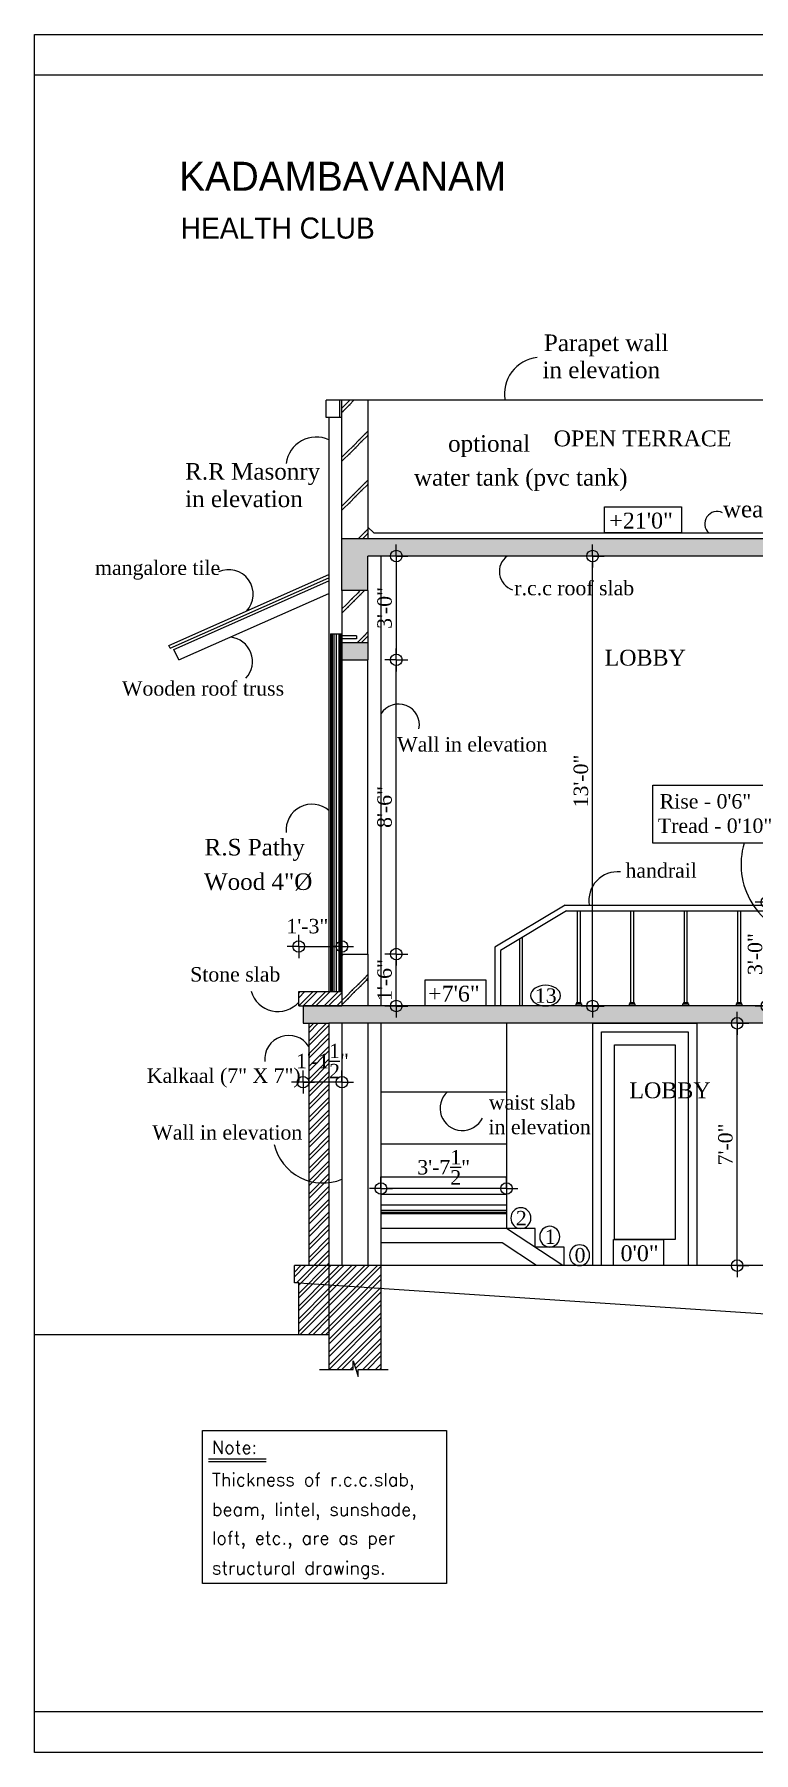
# Model space of a CAD drawing. Extents: x 7848 to 13228, y -2245 to 213.
# Drawn here: x 7848 to 8098, y -382 to 213 of the extents above; entities that cross this region are included whole.
import ezdxf
from ezdxf.enums import TextEntityAlignment as Align

# ---------------------------------------------------------------- set-up
doc = ezdxf.new("R2010")
doc.units = 0
doc.header["$LTSCALE"] = 20
doc.header["$MEASUREMENT"] = 0
doc.header["$PDMODE"] = 34
doc.header["$PDSIZE"] = 5
doc.layers.get('0').update_dxf_attribs({"linetype": 'CONTINUOUS'})
doc.layers.get('Defpoints').update_dxf_attribs({"linetype": 'CONTINUOUS'})
for name, color, linetype in [('border', 230, 'CONTINUOUS'), ('BORTEXT', 2, 'CONTINUOUS'), ('DETTEXT', 7, 'CONTINUOUS'), ('DIMLINE', 254, 'CONTINUOUS'), ('DOOR', 1, 'CONTINUOUS'), ('handrail', 1, 'CONTINUOUS'), ('HATCH', 252, 'CONTINUOUS'), ('kalkaal', 7, 'CONTINUOUS'), ('Stone', 8, 'CONTINUOUS'), ('text', 2, 'CONTINUOUS'), ('TILE', 22, 'CONTINUOUS'), ('wall', 13, 'CONTINUOUS'), ('WOOD', 7, 'CONTINUOUS')]:
    doc.layers.add(name, color=color, linetype=linetype)
doc.layers.add('correct', color=230, linetype='CONTINUOUS', plot=False)
doc.styles.add('A', font='romans.shx')
doc.styles.add('style3', font='times_1.ttf')
doc.styles.add('style4', font='boos1_0.ttf')
doc.styles.add('style5', font='times_1.ttf')
doc.dimstyles.new('arch61', dxfattribs={"dimscale": 0, "dimtxt": 5, "dimasz": 2, "dimexe": 0.18, "dimexo": 0.0625, "dimgap": 1.5, "dimtad": 1, "dimzin": 3, "dimdsep": 46, "dimlunit": 4, "dimtxsty": 'style3', "dimblk": 'BLK', "dimcen": 0, "dimse1": 1, "dimse2": 1, "dimclrd": 256, "dimclrt": 3, "dimazin": 0, "dimtfac": 1, "dimtix": 1, "dimtmove": 2, "dimatfit": 3, "dimldrblk": 'NONE', "dimfxl": 0.18, "dimtolj": 1, "dimtzin": 0, "dimlwd": -1, "dimarcsym": 0})
pattern_1 = [(45, (-1257.5415, 0), (-2.2097087, 2.2097087), []), (45, (-1257.5415, 1.5625), (-2.2097087, 2.2097087), [])]
pattern_2 = [(45, (0, 0), (-8.485281, 8.485281), [3, 0]), (45, (-0.707, 0.707), (-8.485281, 8.485281), [3, 0])]

# ---------------------------------------------------------------- blocks, each defined once
blk = doc.blocks.new('BLK')
for q in [(-2, 0), (0, 2), (0, -2), (2, 0)]:
    blk.add_line((0, 0), q)
blk.add_circle((0, 0), 1)
blk = doc.blocks.new('*D183')
at = {"layer": 'Defpoints', "color": 0}
for p in [(7999.99, 32.46), (8113.57, 32.46), (8118.07, -87.54)]:
    blk.add_point(p, dxfattribs=at)
at = {"layer": 'DIMLINE'}
blk.add_line((8113.57, -85.54), (8113.57, 30.46), dxfattribs=at)
at = {"layer": 'DIMLINE', "xscale": 2, "yscale": 2, "zscale": 2}
for p, rotation in [((8113.57, 32.46), 90), ((8113.57, -87.54), 270)]:
    blk.add_blockref('BLK', p, dxfattribs=dict(at, rotation=rotation))
at = {"layer": 'DIMLINE', "color": 3, "insert": (8109.53, -27.54), "char_height": 5, "attachment_point": 5, "rotation": 90, "style": 'style3'}
blk.add_mtext('\\A1;10\'-0"', dxfattribs=at)
blk = doc.blocks.new('_None')
blk = doc.blocks.new('*D184')
at = {"layer": 'Defpoints', "color": 0}
for p in [(8005.34, 86.46), (8113.57, 86.46), (8005.34, 38.46)]:
    blk.add_point(p, dxfattribs=at)
at = {"layer": 'DIMLINE'}
blk.add_line((8113.57, 40.46), (8113.57, 84.46), dxfattribs=at)
at = {"layer": 'DIMLINE', "xscale": 2, "yscale": 2, "zscale": 2}
for p, rotation in [((8113.57, 86.46), 90), ((8113.57, 38.46), 270)]:
    blk.add_blockref('BLK', p, dxfattribs=dict(at, rotation=rotation))
at = {"layer": 'DIMLINE', "color": 3, "insert": (8109.53, 62.46), "char_height": 5, "attachment_point": 5, "rotation": 90, "style": 'style3'}
blk.add_mtext('\\A1;4\'-0"', dxfattribs=at)
blk = doc.blocks.new('*D409')
at = {"layer": 'Defpoints', "color": 0}
for p in [(8085.02, -129.54), (8091.9, -129.54), (8085.02, -213.54)]:
    blk.add_point(p, dxfattribs=at)
at = {"layer": 'DIMLINE'}
blk.add_line((8091.9, -211.54), (8091.9, -131.54), dxfattribs=at)
at = {"layer": 'DIMLINE', "xscale": 2, "yscale": 2, "zscale": 2}
for p, rotation in [((8091.9, -129.54), 90), ((8091.9, -213.54), 270)]:
    blk.add_blockref('BLK', p, dxfattribs=dict(at, rotation=rotation))
at = {"layer": 'DIMLINE', "color": 3, "insert": (8087.85, -171.54), "char_height": 5, "attachment_point": 5, "rotation": 90, "style": 'style3'}
blk.add_mtext('\\A1;7\'-0"', dxfattribs=at)
blk = doc.blocks.new('*D410')
at = {"layer": 'Defpoints', "color": 0}
for p in [(7963.93, -105.54), (7973.75, -105.54), (7963.93, -123.54)]:
    blk.add_point(p, dxfattribs=at)
at = {"layer": 'DIMLINE'}
blk.add_line((7973.75, -121.54), (7973.75, -107.54), dxfattribs=at)
at = {"layer": 'DIMLINE', "xscale": 2, "yscale": 2, "zscale": 2}
for p, rotation in [((7973.75, -105.54), 90), ((7973.75, -123.54), 270)]:
    blk.add_blockref('BLK', p, dxfattribs=dict(at, rotation=rotation))
at = {"layer": 'DIMLINE', "color": 3, "insert": (7969.71, -114.54), "char_height": 5, "attachment_point": 5, "rotation": 90, "style": 'style3'}
blk.add_mtext('\\A1;1\'-6"', dxfattribs=at)
blk = doc.blocks.new('*D411')
at = {"layer": 'Defpoints', "color": 0}
for p in [(7963.93, -3.54), (7973.75, -3.54), (7963.93, -105.54)]:
    blk.add_point(p, dxfattribs=at)
at = {"layer": 'DIMLINE'}
blk.add_line((7973.75, -103.54), (7973.75, -5.54), dxfattribs=at)
at = {"layer": 'DIMLINE', "xscale": 2, "yscale": 2, "zscale": 2}
for p, rotation in [((7973.75, -3.54), 90), ((7973.75, -105.54), 270)]:
    blk.add_blockref('BLK', p, dxfattribs=dict(at, rotation=rotation))
at = {"layer": 'DIMLINE', "color": 3, "insert": (7969.71, -54.54), "char_height": 5, "attachment_point": 5, "rotation": 90, "style": 'style3'}
blk.add_mtext('\\A1;8\'-6"', dxfattribs=at)
blk = doc.blocks.new('*D412')
at = {"layer": 'Defpoints', "color": 0}
for p in [(7963.93, 32.46), (7963.93, -3.54), (7973.75, -3.54)]:
    blk.add_point(p, dxfattribs=at)
at = {"layer": 'DIMLINE'}
blk.add_line((7973.75, 30.46), (7973.75, -1.54), dxfattribs=at)
at = {"layer": 'DIMLINE', "xscale": 2, "yscale": 2, "zscale": 2}
for p, rotation in [((7973.75, 32.46), 90), ((7973.75, -3.54), 270)]:
    blk.add_blockref('BLK', p, dxfattribs=dict(at, rotation=rotation))
at = {"layer": 'DIMLINE', "color": 3, "insert": (7969.71, 14.46), "char_height": 5, "attachment_point": 5, "rotation": 90, "style": 'style3'}
blk.add_mtext('\\A1;3\'-0"', dxfattribs=at)
blk = doc.blocks.new('*D418')
at = {"layer": 'Defpoints', "color": 0}
for p in [(8108.93, -87.54), (8102.17, -123.54), (8108.93, -123.54)]:
    blk.add_point(p, dxfattribs=at)
at = {"layer": 'DIMLINE'}
blk.add_line((8102.17, -89.54), (8102.17, -121.54), dxfattribs=at)
at = {"layer": 'DIMLINE', "xscale": 2, "yscale": 2, "zscale": 2}
for p, rotation in [((8102.17, -87.54), 90), ((8102.17, -123.54), 270)]:
    blk.add_blockref('BLK', p, dxfattribs=dict(at, rotation=rotation))
at = {"layer": 'DIMLINE', "color": 3, "insert": (8098.13, -105.54), "char_height": 5, "attachment_point": 5, "rotation": 90, "style": 'style3'}
blk.add_mtext('\\A1;3\'-0"', dxfattribs=at)
blk = doc.blocks.new('*D421')
at = {"layer": 'Defpoints', "color": 0}
for p in [(7954.93, -102.91), (7939.93, -118.54), (7954.93, -118.54)]:
    blk.add_point(p, dxfattribs=at)
at = {"layer": 'DIMLINE'}
blk.add_line((7941.93, -102.91), (7952.93, -102.91), dxfattribs=at)
at = {"layer": 'DIMLINE', "xscale": 2, "yscale": 2, "zscale": 2, "rotation": 180}
blk.add_blockref('BLK', (7939.93, -102.91), dxfattribs=at)
at = {"layer": 'DIMLINE', "xscale": 2, "yscale": 2, "zscale": 2}
blk.add_blockref('BLK', (7954.93, -102.91), dxfattribs=at)
at = {"layer": 'DIMLINE', "color": 3, "insert": (7942.94, -95.88), "char_height": 5, "attachment_point": 5, "style": 'style3'}
blk.add_mtext('\\A1;1\'-3"', dxfattribs=at)
blk = doc.blocks.new('*D429')
at = {"layer": 'Defpoints', "color": 0}
for p in [(8041.09, 32.46), (8041.79, 32.46), (8044.25, -123.54)]:
    blk.add_point(p, dxfattribs=at)
at = {"layer": 'DIMLINE'}
blk.add_line((8041.79, -121.54), (8041.79, 30.46), dxfattribs=at)
at = {"layer": 'DIMLINE', "xscale": 2, "yscale": 2, "zscale": 2}
for p, rotation in [((8041.79, 32.46), 90), ((8041.79, -123.54), 270)]:
    blk.add_blockref('BLK', p, dxfattribs=dict(at, rotation=rotation))
at = {"layer": 'DIMLINE', "color": 3, "insert": (8037.75, -45.54), "char_height": 5, "attachment_point": 5, "rotation": 90, "style": 'style3'}
blk.add_mtext('\\A1;13\'-0"', dxfattribs=at)
blk = doc.blocks.new('*D430')
at = {"layer": 'Defpoints', "color": 0}
for p in [(7968.43, -178.13), (8011.93, -178.13), (7968.43, -186.82)]:
    blk.add_point(p, dxfattribs=at)
at = {"layer": 'DIMLINE'}
blk.add_line((8009.93, -186.82), (7970.43, -186.82), dxfattribs=at)
at = {"layer": 'DIMLINE', "xscale": 2, "yscale": 2, "zscale": 2, "rotation": 180}
blk.add_blockref('BLK', (7968.43, -186.82), dxfattribs=at)
at = {"layer": 'DIMLINE', "xscale": 2, "yscale": 2, "zscale": 2}
blk.add_blockref('BLK', (8011.93, -186.82), dxfattribs=at)
at = {"layer": 'DIMLINE', "color": 3, "insert": (7990.18, -179.45), "char_height": 5, "attachment_point": 5, "style": 'style3'}
blk.add_mtext('\\A1;3\'-7{\\H1.000000x;\\S1/2;}"', dxfattribs=at)
blk = doc.blocks.new('*D431')
at = {"layer": 'Defpoints', "color": 0}
for p in [(7941.43, -129.54), (7954.93, -129.54), (7941.43, -149.93)]:
    blk.add_point(p, dxfattribs=at)
at = {"layer": 'DIMLINE'}
for p, q in [((7939.43, -149.93), (7937.43, -149.93)), ((7954.93, -149.93), (7941.43, -149.93)), ((7956.93, -149.93), (7958.93, -149.93))]:
    blk.add_line(p, q, dxfattribs=at)
at = {"layer": 'DIMLINE', "xscale": 2, "yscale": 2, "zscale": 2}
blk.add_blockref('BLK', (7941.43, -149.93), dxfattribs=at)
at = {"layer": 'DIMLINE', "xscale": 2, "yscale": 2, "zscale": 2, "rotation": 180}
blk.add_blockref('BLK', (7954.93, -149.93), dxfattribs=at)
at = {"layer": 'DIMLINE', "color": 3, "insert": (7948.18, -142.61), "char_height": 5, "attachment_point": 5, "style": 'style3'}
blk.add_mtext('\\A1;1\'-1{\\H1.000000x;\\S1/2;}"', dxfattribs=at)

msp = doc.modelspace()

# ---------------------------------------------------------------- hatches: boundary and pattern name
at = {"layer": 'HATCH'}
h = msp.add_hatch(dxfattribs=at)
h.set_pattern_fill('BRICK HATCH', color=8, angle=45, style=0)
h.set_pattern_definition([(45, (-1257.541, 0), (-8.485281, 8.485281), [3, 0]), (45, (-1258.249, 0.707), (-8.485281, 8.485281), [3, 0])])
h.paths.add_polyline_path([(7954.926, 86.462), (7954.926, 38.462), (7963.926, 38.462), (7963.926, 86.462)])
for points in [[(7954.926, 38.462), (7954.926, 20.462), (7963.926, 20.462), (7963.926, 32.462), (8155.926, 32.462), (8155.926, 23.462), (8164.926, 23.462), (8164.926, 32.462), (8169.426, 32.462), (8169.426, 38.462)], [(7954.926, 2.462), (7954.926, -3.538), (7963.926, -3.538), (7963.926, 2.462)], [(8572.926, -123.538), (7941.426, -123.538), (7941.426, -129.538), (8284.926, -129.538), (8284.926, -138.538), (8293.926, -138.538), (8293.926, -129.538), (8377.926, -129.538), (8377.926, -138.538), (8386.926, -138.538), (8386.926, -129.538), (8470.926, -129.538), (8470.926, -138.538), (8479.926, -138.538), (8479.926, -129.538), (8563.926, -129.538), (8563.926, -138.538), (8572.926, -138.538), (8572.926, -135.538), (8692.926, -135.538), (8692.926, -147.538), (8701.926, -147.538), (8701.926, -129.538), (8572.926, -129.538)]]:
    msp.add_hatch(color=8, dxfattribs=at).paths.add_polyline_path(points)
h = msp.add_hatch(dxfattribs=at)
h.set_pattern_fill('BRICK HATCH', color=8, angle=45, style=0)
h.set_pattern_definition(pattern_2)
h.paths.add_polyline_path([(7963.926, 20.462), (7954.926, 20.462), (7954.926, 4.767), (7959.926, 4.767), (7959.926, 3.767), (7954.926, 3.767), (7954.926, 2.462), (7963.926, 2.462)])
h = msp.add_hatch(dxfattribs=at)
h.set_pattern_fill('BRICK HATCH', color=8, angle=45, style=0)
h.set_pattern_definition(pattern_2)
h.paths.add_polyline_path([(7954.926, -118.538), (7954.926, -123.538), (7963.926, -123.538), (7963.926, -105.538), (7954.926, -105.538)])
at = {"layer": 'Stone', "ltscale": 5}
h = msp.add_hatch(dxfattribs=at)
h.set_pattern_fill('STEEL', color=256, scale=25, style=0)
h.set_pattern_definition([(45, (-1257.5415, -2), (-2.2097087, 2.2097087), []), (45, (-1257.5415, -0.4375), (-2.2097087, 2.2097087), [])])
h.paths.add_polyline_path([(7939.926, -118.538), (7939.926, -123.538), (7954.926, -123.538), (7954.926, -118.538)])
h = msp.add_hatch(dxfattribs=at)
h.set_pattern_fill('STEEL', color=256, scale=25, style=0)
h.set_pattern_definition(pattern_1)
h.paths.add_polyline_path([(7950.426, -129.538), (7943.426, -129.538), (7943.426, -213.538), (7950.426, -213.538)])
h = msp.add_hatch(dxfattribs=at)
h.set_pattern_fill('STEEL', color=256, scale=25, style=0)
h.set_pattern_definition(pattern_1)
h.paths.add_polyline_path([(7950.426, -213.538), (7938.426, -213.538), (7938.426, -219.538), (7939.926, -219.538), (7939.926, -237.538), (7950.426, -237.538)])
h = msp.add_hatch(dxfattribs=at)
h.set_pattern_fill('STEEL', color=256, scale=25, style=0)
h.set_pattern_definition(pattern_1)
h.paths.add_polyline_path([(7968.426, -213.538), (7950.426, -213.538), (7950.426, -249.558), (7958.816, -249.558), (7958.816, -246.571), (7959.772, -249.538), (7968.426, -249.538)])

# ---------------------------------------------------------------- linework, layer by layer
for p, q in [((7949.426, 80.462), (7949.426, 86.462)), ((7954.176, 86.462), (7949.426, 86.462)), ((8155.926, 86.462), (7963.926, 86.462)), ((7954.176, 80.462), (7949.426, 80.462)), ((7950.426, 80.462), (7950.426, 32.462)), ((7950.426, 32.462), (7950.426, -118.538)), ((7968.426, 32.462), (7968.426, -3.538)), ((7963.926, -105.538), (7963.926, -3.538)), ((7968.426, -3.538), (7968.426, -123.538)), ((7954.926, -129.538), (7954.926, -213.538)), ((7963.926, -129.538), (7963.926, -213.538)), ((7968.426, -129.538), (7968.426, -213.538)), ((8011.926, -129.538), (8011.926, -200.681)), ((8011.926, -195.538), (7968.426, -195.538)), ((8011.926, -200.681), (7968.426, -200.681)), ((8031.426, -213.538), (8011.926, -200.681)), ((8010.426, -205.681), (7968.426, -205.681)), ((8022.342, -213.538), (8010.426, -205.681))]:
    msp.add_line(p, q)
at = {"color": 31}
for p, q in [((7959.926, 4.767), (7954.926, 4.767)), ((7959.926, 3.767), (7954.926, 3.767)), ((7959.926, 4.767), (7959.926, 3.767))]:
    msp.add_line(p, q, dxfattribs=at)
at = {"color": 8}
for p, q in [((7968.426, -153.254), (8011.926, -153.254)), ((7968.426, -171.301), (8011.926, -171.301)), ((7968.426, -182.771), (8011.926, -182.771)), ((7968.426, -188.763), (8011.926, -188.763)), ((7968.426, -192.428), (8011.926, -192.428)), ((7968.426, -194.352), (8011.926, -194.352)), ((7968.426, -194.973), (8011.926, -194.973))]:
    msp.add_line(p, q, dxfattribs=at)
for points in [[(8021.926, -207.11), (8021.926, -200.681), (8011.926, -200.681)], [(8031.926, -213.538), (8031.926, -207.11), (8021.926, -207.11)], [(7947.188, -249.558), (7958.816, -249.558), (7958.816, -246.571), (7960.579, -252.042), (7960.579, -249.538), (7970.886, -249.538)]]:
    msp.add_lwpolyline(points)
at = {"layer": 'border'}
for p, q in [((8992.314, 199.129), (7848.317, 199.129)), ((8992.314, -368.202), (7848.317, -368.202))]:
    msp.add_line(p, q, dxfattribs=at)
at = {"layer": 'correct', "color": 3}
msp.add_lwpolyline([(7848.317, 213.315), (8992.314, 213.315), (8992.314, -382.387), (7848.317, -382.387)], close=True, dxfattribs=at)
at = {"layer": 'DETTEXT'}
msp.add_lwpolyline([(8062.699, -47.023), (8105.425, -47.023), (8105.425, -67.068), (8062.699, -67.068)], close=True, dxfattribs=at)
for centre, radius, start, end in [((8023.889, 88.747), 12.628, 96.204973, 190.424034), ((7946.035, 63.165), 10.556, 65.422324, 172.464941), ((8084.969, 43.628), 4.291, 64.21321, 227.545225), ((8016.097, 27.085), 6.627, 125.773853, 252.193135), ((7915.649, 19.234), 8.505, 316.41112, 114.647752), ((7915.433, -4.111), 8.497, 316.983359, 84.544869), ((7974.566, -26.044), 7.192, 348.694617, 148.623295), ((7944.551, -62.558), 8.992, 49.201619, 185.425789), ((8118.689, -74.488), 25.461, 163.054614, 259.692685), ((8050.38, -86.875), 9.864, 83.602284, 189.703748), ((7932.713, -115.832), 9.61, 195.546336, 318.640801), ((7936.441, -142.056), 8.313, 32.839861, 185.091084), ((7996.657, -158.984), 7.736, 132.204082, 334.006305), ((7948.339, -167.488), 17.421, 193.598618, 292.215049)]:
    msp.add_arc(centre, radius, start, end, dxfattribs=at)
at = {"layer": 'DETTEXT', "extrusion": (0, 0, -1)}
msp.add_ellipse((8025.496, -119.938), major_axis=(5.183, 0), ratio=0.6946121, dxfattribs=at)
for centre in [(8016.926, -197.081), (8026.926, -203.51), (8037.29, -209.938)]:
    msp.add_ellipse(centre, major_axis=(0, -3.6), ratio=0.9655473, start_param=-1.5707963, end_param=4.712389, dxfattribs=at)
at = {"layer": 'DIMLINE'}
msp.add_line((7939.926, -219.538), (8902.926, -283.538), dxfattribs=at)
at = {"layer": 'DOOR'}
for points in [[(8041.926, -213.538), (8041.926, -129.538), (8077.926, -129.538), (8077.926, -213.538)], [(8044.926, -213.538), (8044.926, -132.538), (8074.926, -132.538), (8074.926, -213.538)], [(8049.426, -204.538), (8049.426, -137.038), (8070.426, -137.038), (8070.426, -204.538), (8049.426, -204.538)]]:
    msp.add_lwpolyline(points, dxfattribs=at)
at = {"layer": 'handrail'}
for p, q in [((8032.231, -88.538), (8007.926, -103.122)), ((8032.231, -88.538), (8110.926, -88.538)), ((8032.785, -90.538), (8009.926, -104.254)), ((8032.785, -90.538), (8110.926, -90.538)), ((8007.926, -103.122), (8007.926, -123.538)), ((8009.926, -104.254), (8009.926, -123.538)), ((8035.926, -122.792), (8037.926, -122.792)), ((8035.926, -122.792), (8035.926, -123.538)), ((8036.176, -122.292), (8037.676, -122.292)), ((8036.176, -122.292), (8036.176, -122.792)), ((8037.676, -122.292), (8037.676, -122.792)), ((8037.926, -122.792), (8037.926, -123.538)), ((8054.459, -122.792), (8056.459, -122.792)), ((8054.459, -122.792), (8054.459, -123.538)), ((8054.709, -122.292), (8056.209, -122.292)), ((8054.709, -122.292), (8054.709, -122.792)), ((8056.209, -122.292), (8056.209, -122.792)), ((8056.459, -122.792), (8056.459, -123.538)), ((8072.992, -122.792), (8074.992, -122.792)), ((8072.992, -122.792), (8072.992, -123.538)), ((8073.242, -122.292), (8074.742, -122.292)), ((8073.242, -122.292), (8073.242, -122.792)), ((8074.742, -122.292), (8074.742, -122.792)), ((8074.992, -122.792), (8074.992, -123.538)), ((8091.525, -122.792), (8093.525, -122.792)), ((8091.525, -122.792), (8091.525, -123.538)), ((8091.775, -122.292), (8093.275, -122.292)), ((8091.775, -122.292), (8091.775, -122.792)), ((8093.275, -122.292), (8093.275, -122.792)), ((8093.525, -122.792), (8093.525, -123.538))]:
    msp.add_line(p, q, dxfattribs=at)
at = {"layer": 'handrail', "color": 2}
for p, q in [((8036.426, -90.538), (8036.426, -122.292)), ((8037.426, -90.538), (8037.426, -122.292)), ((8054.959, -90.538), (8054.959, -122.292)), ((8055.959, -90.538), (8055.959, -122.292)), ((8073.492, -90.538), (8073.492, -122.292)), ((8074.492, -90.538), (8074.492, -122.292)), ((8092.025, -90.538), (8092.025, -122.292)), ((8093.025, -90.538), (8093.025, -122.292)), ((8016.426, -100.354), (8016.426, -123.538)), ((8017.426, -99.754), (8017.426, -123.538))]:
    msp.add_line(p, q, dxfattribs=at)
at = {"layer": 'kalkaal'}
for p, q in [((7943.426, -129.538), (7943.426, -213.538)), ((7950.426, -129.538), (7950.426, -213.538))]:
    msp.add_line(p, q, dxfattribs=at)
at = {"layer": 'Stone', "color": 13}
for p, q in [((7939.926, -118.538), (7954.926, -118.538)), ((7939.926, -123.538), (7939.926, -118.538)), ((7939.926, -123.538), (7954.926, -123.538)), ((7941.426, -123.538), (7941.426, -129.538)), ((7941.426, -129.538), (7950.426, -129.538))]:
    msp.add_line(p, q, dxfattribs=at)
at = {"layer": 'text', "color": 0}
for p, q in [((7908.722, -280.534), (7928.644, -280.534)), ((7908.722, -281.448), (7928.644, -281.448))]:
    msp.add_line(p, q, dxfattribs=at)
at = {"layer": 'text'}
for points in [[(8045.88, 49.487), (8072.659, 49.487), (8072.659, 40.462), (8045.88, 40.462)], [(7983.819, -114.513), (8004.759, -114.513), (8004.759, -123.538), (7983.819, -123.538)], [(8049.064, -204.513), (8066.415, -204.513), (8066.415, -213.538), (8049.064, -213.538)]]:
    msp.add_lwpolyline(points, close=True, dxfattribs=at)
at = {"layer": 'text', "color": 0}
msp.add_lwpolyline([(7906.63, -270.685), (7991.143, -270.685), (7991.143, -323.752), (7906.63, -323.752)], close=True, dxfattribs=at)
at = {"layer": 'TILE'}
for p, q in [((7894.926, 1.479), (7950.426, 26.028)), ((7895.353, 0.575), (7950.426, 24.933)), ((7895.353, 0.575), (7894.926, 1.479))]:
    msp.add_line(p, q, dxfattribs=at)
at = {"layer": 'wall'}
for p, q in [((7954.926, 86.462), (7954.176, 86.462)), ((7954.176, 80.462), (7954.176, 86.462)), ((7963.926, 86.462), (7954.926, 86.462)), ((7954.926, 20.462), (7954.926, 86.462)), ((7963.926, 86.462), (7963.926, 38.462)), ((7954.926, 80.462), (7954.176, 80.462)), ((8169.426, 38.462), (7954.926, 38.462)), ((7963.926, 20.462), (7963.926, 32.462)), ((8155.926, 32.462), (7963.926, 32.462)), ((7963.926, 20.462), (7954.926, 20.462)), ((7954.926, 20.462), (7954.926, -3.538)), ((7963.926, 20.462), (7963.926, -3.538)), ((7954.926, 2.462), (7963.926, 2.462)), ((7954.926, -3.538), (7963.926, -3.538)), ((7954.926, -105.538), (7954.926, -123.538)), ((7954.926, -105.538), (7963.926, -105.538)), ((7963.926, -105.538), (7963.926, -123.538)), ((8572.926, -123.538), (7941.426, -123.538)), ((8284.926, -129.538), (7950.426, -129.538)), ((7950.426, -213.538), (7938.426, -213.538)), ((7938.426, -219.538), (7938.426, -213.538)), ((7950.426, -213.538), (7950.426, -249.558)), ((8107.926, -213.538), (7950.426, -213.538)), ((7968.426, -213.538), (7968.426, -249.538)), ((7939.926, -219.538), (7938.426, -219.538)), ((7939.926, -237.538), (7939.926, -219.538)), ((7950.426, -237.538), (7848.317, -237.538))]:
    msp.add_line(p, q, dxfattribs=at)
at = {"layer": 'wall', "color": 2}
for q in [(7963.926, 42.462), (8153.926, 40.462)]:
    msp.add_line((7965.926, 40.462), q, dxfattribs=at)
at = {"layer": 'WOOD'}
for p, q in [((7896.694, 0.078), (7950.426, 23.84)), ((7898.403, -3.538), (7950.426, 19.46)), ((7898.403, -3.538), (7896.694, 0.078))]:
    msp.add_line(p, q, dxfattribs=at)
at = {"layer": 'WOOD', "color": 2}
for p, q in [((7950.926, 5.462), (7954.926, 5.462)), ((7950.926, 5.462), (7950.926, -118.538)), ((7954.926, 5.462), (7954.926, -118.538))]:
    msp.add_line(p, q, dxfattribs=at)
at = {"layer": 'WOOD', "color": 8}
for p, q in [((7951.166, 5.462), (7951.166, -118.538)), ((7951.513, 5.462), (7951.513, -118.538)), ((7952.068, 5.462), (7952.068, -118.538)), ((7952.926, 5.462), (7952.926, -118.538)), ((7953.784, 5.462), (7953.784, -118.538)), ((7954.339, 5.462), (7954.339, -118.538)), ((7954.686, 5.462), (7954.686, -118.538))]:
    msp.add_line(p, q, dxfattribs=at)

# ---------------------------------------------------------------- texts
at = {"layer": 'BORTEXT', "style": 'style4'}
msp.add_text('KADAMBAVANAM', height=10.03469, dxfattribs=at).set_placement((7898.497, 159.122))
at = {"layer": 'BORTEXT', "color": 7, "style": 'style4'}
msp.add_text('HEALTH CLUB', height=7.29796, dxfattribs=at).set_placement((7899.038, 142.517))
at = {"layer": 'DETTEXT', "style": 'style5'}
for s, height, p in [('Parapet wall ', 5.75, (8047.592, 105.626)), ('in elevation', 5.75, (8044.806, 97.122)), ('weathering course', 5.75, (8118.667, 47.973)), ('waist slab', 5, (8020.831, -156.842)), ('in elevation', 5, (8023.446, -165.362))]:
    msp.add_text(s, height=height, dxfattribs=at).set_placement(p, align=Align.MIDDLE)
for s, p in [('optional', (8005.941, 68.61)), ('water tank (pvc tank)', (8016.887, 56.847)), ('R.S Pathy ', (7925.78, -71.349)), ('Wood 4"%%C', (7925.88, -83.302))]:
    msp.add_text(s, height=5.75, dxfattribs=at).set_placement(p, align=Align.CENTER)
for s, height, p in [('R.R Masonry ', 5.75, (7900.576, 58.936)), ('in elevation', 5.75, (7900.576, 49.424)), ('mangalore tile', 5, (7869.338, 25.903)), ('r.c.c roof slab', 5, (8014.673, 18.864)), ('Wooden roof truss', 5, (7878.654, -15.936)), ('Wall in elevation', 5, (7974.04, -35.321)), ('Rise - 0\'6"', 5, (8065.042, -55.075)), ('Tread - 0\'10"', 5, (8064.402, -63.537)), ('handrail', 5, (8053.186, -79.062)), ('Stone slab ', 5, (7902.309, -115.059)), ('Kalkaal (7" X 7")', 5, (7887.279, -150.189)), ('Wall in elevation', 5, (7889.157, -169.87))]:
    msp.add_text(s, height=height, dxfattribs=at).set_placement(p)
at = {"layer": 'DETTEXT', "color": 7, "style": 'style5'}
for s, height, p in [('13', 4.9903, (8021.78, -122.431)), ('2', 4.99, (8015.199, -199.573)), ('1', 4.99, (8025.199, -206.002)), ('0', 4.99, (8035.563, -212.431))]:
    msp.add_text(s, height=height, dxfattribs=at).set_placement(p)
at = {"layer": 'text'}
for s, height, style, p in [('OPEN TERRACE', 5.5, 'style5', (8028.298, 70.493)), ('+21\'0"', 5.5, 'style5', (8047.576, 41.989)), ('LOBBY', 5.5, 'style5', (8045.943, -5.532)), ('+7\'6"', 5.5, 'style5', (7984.771, -122.011)), ('LOBBY', 5.5, 'style5', (8054.545, -155.515)), ('0\'0"', 5.5, 'style5', (8051.479, -212.011)), ('Note:', 4.5, 'A', (7909.864, -278.79)), ('Thickness of r.c.c.slab, ', 4.5, 'A', (7909.864, -289.96)), ('beam, lintel, sunshade, ', 4.5, 'A', (7909.864, -300.303)), ('loft, etc., are as per ', 4.5, 'A', (7909.864, -310.232)), ('structural drawings.', 4.5, 'A', (7909.864, -320.575))]:
    msp.add_text(s, height=height, dxfattribs=dict(at, style=style)).set_placement(p)

# ---------------------------------------------------------------- dimensions: what is measured, and where the dimension line sits
at = {"layer": 'DIMLINE'}
for base, p1, p2, override, picture, middle in [((8113.574, 86.462), (8005.338, 38.462), (8005.338, 86.462), {"dimscale": 1, "dimfxl": 0.25}, '*D184', (8109.531, 62.462)), ((7973.749, -3.538), (7963.926, 32.462), (7963.926, -3.538), {"dimscale": 1}, '*D412', (7969.706, 14.462)), ((8113.574, 32.462), (8118.074, -87.538), (7999.986, 32.462), {"dimscale": 1, "dimfxl": 0.25}, '*D183', (8109.531, -27.538)), ((8041.79, 32.462), (8044.245, -123.538), (8041.088, 32.462), {"dimscale": 1}, '*D429', (8037.747, -45.538)), ((7973.749, -3.538), (7963.926, -105.538), (7963.926, -3.538), {"dimscale": 1}, '*D411', (7969.706, -54.538)), ((8102.173, -123.538), (8108.926, -87.538), (8108.926, -123.538), {"dimscale": 1}, '*D418', (8098.13, -105.538)), ((7973.749, -105.538), (7963.926, -123.538), (7963.926, -105.538), {"dimscale": 1}, '*D410', (7969.706, -114.538)), ((8091.897, -129.538), (8085.022, -213.538), (8085.022, -129.538), {"dimscale": 1}, '*D409', (8087.846, -171.538))]:
    dim = msp.add_linear_dim(base=base, p1=p1, p2=p2, angle=90, dimstyle='arch61', override=override, dxfattribs=at)
    dim.commit()
    dim.dimension.update_dxf_attribs({"geometry": picture, "text_midpoint": middle})
dim = msp.add_linear_dim(base=(7954.926, -102.911), p1=(7939.926, -118.538), p2=(7954.926, -118.538), dimstyle='arch61', override={"dimscale": 1}, dxfattribs=at)
dim.commit()
dim.dimension.update_dxf_attribs({"geometry": '*D421', "text_midpoint": (7942.939, -95.884), "dimtype": 160})
for base, p1, p2, picture, middle in [((7941.426, -149.93), (7954.926, -129.538), (7941.426, -129.538), '*D431', (7948.176, -142.607)), ((7968.426, -186.824), (8011.926, -178.131), (7968.426, -178.131), '*D430', (7990.176, -179.451))]:
    dim = msp.add_linear_dim(base=base, p1=p1, p2=p2, dimstyle='arch61', override={"dimscale": 1}, dxfattribs=at)
    dim.commit()
    dim.dimension.update_dxf_attribs({"geometry": picture, "text_midpoint": middle})

doc.saveas('drawing.dxf')
